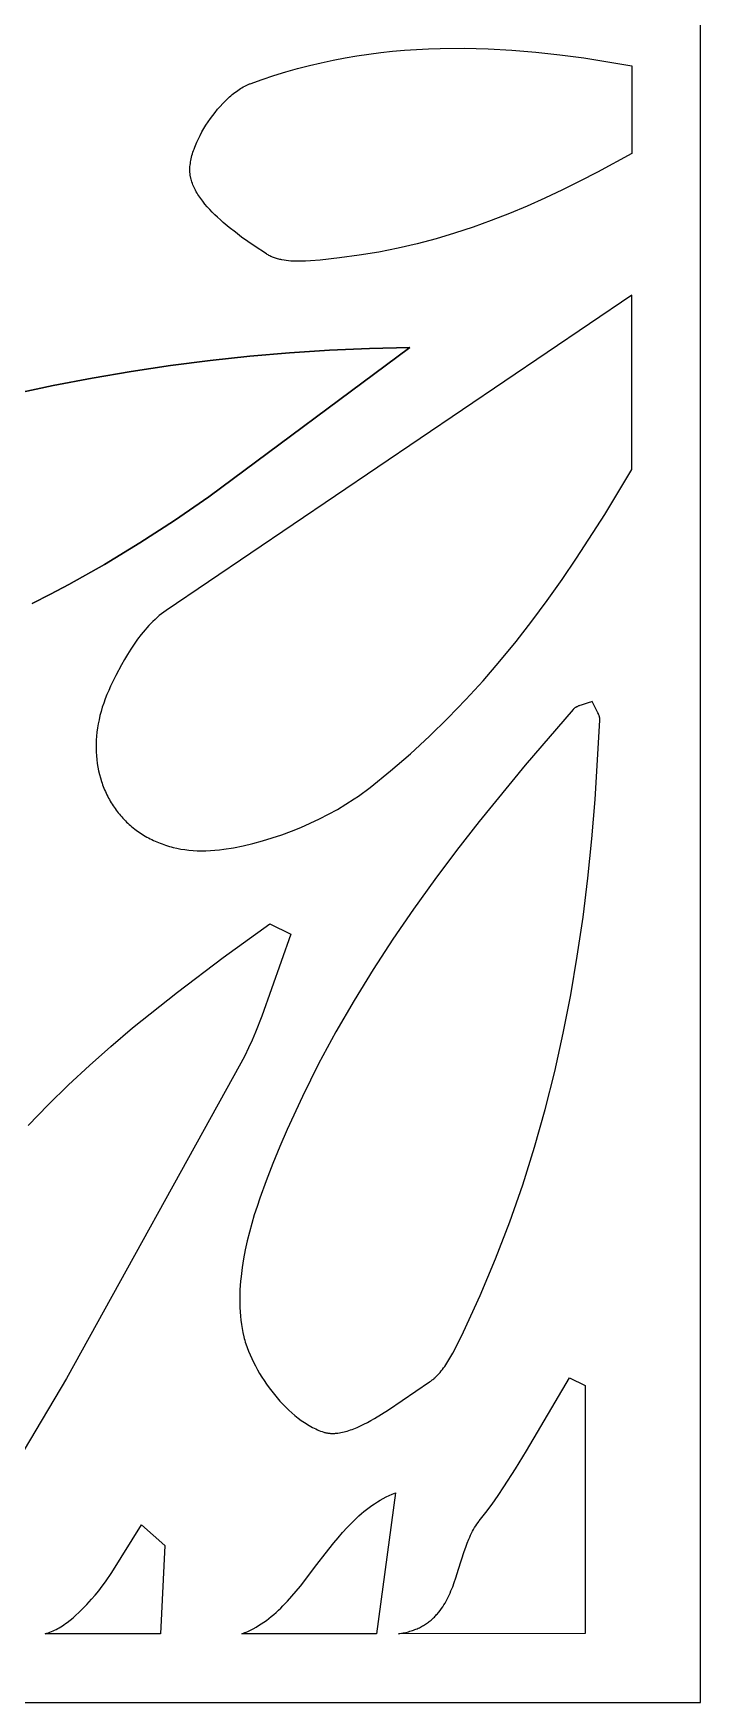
# Model space of a CAD drawing. Header units: millimetres. Extents: x 676 to 2676, y 767 to 1767.
# Drawn here: x 2482.3 to 2676, y 767.3 to 1251.8 of the extents above; entities that cross this region are included whole.
import ezdxf

# ---------------------------------------------------------------- set-up
doc = ezdxf.new("R2010")
doc.units = ezdxf.units.MM
doc.layers.add('Layer 1', color=7, linetype='Continuous')

msp = doc.modelspace()

# ---------------------------------------------------------------- linework, layer by layer
at = {"layer": 'Layer 1'}
for points in [[(675.98, 767.35), (2675.98, 767.35), (2675.98, 1767.35), (675.98, 1767.35)], [(2655.98, 1216.99), (2646.01, 1211.51), (2640.97, 1208.91), (2635.91, 1206.4), (2630.8, 1204), (2625.66, 1201.71), (2620.47, 1199.55), (2615.23, 1197.51), (2609.94, 1195.6), (2604.6, 1193.84), (2599.19, 1192.23), (2593.73, 1190.77), (2588.2, 1189.48), (2582.6, 1188.36), (2576.93, 1187.43), (2571.18, 1186.67), (2565.6, 1186.04), (2562.72, 1185.8), (2561.28, 1185.72), (2559.85, 1185.68), (2559.15, 1185.68), (2558.45, 1185.7), (2557.76, 1185.72), (2557.08, 1185.76), (2556.4, 1185.82), (2555.74, 1185.9), (2555.09, 1185.99), (2554.46, 1186.1), (2554.14, 1186.17), (2553.83, 1186.24), (2553.53, 1186.31), (2553.22, 1186.39), (2552.93, 1186.48), (2552.63, 1186.57), (2552.34, 1186.66), (2552.06, 1186.77), (2551.78, 1186.87), (2551.5, 1186.99), (2551.23, 1187.11), (2550.96, 1187.24), (2550.7, 1187.37), (2550.44, 1187.51), (2550.19, 1187.66), (2549.95, 1187.81), (2546.42, 1190.15), (2544.61, 1191.41), (2542.78, 1192.73), (2540.96, 1194.09), (2539.18, 1195.5), (2537.45, 1196.96), (2536.62, 1197.7), (2535.8, 1198.45), (2535.01, 1199.2), (2534.24, 1199.97), (2533.51, 1200.74), (2532.8, 1201.52), (2532.13, 1202.3), (2531.5, 1203.09), (2531.2, 1203.48), (2530.91, 1203.88), (2530.63, 1204.28), (2530.36, 1204.68), (2530.1, 1205.08), (2529.85, 1205.48), (2529.62, 1205.88), (2529.39, 1206.28), (2529.18, 1206.68), (2528.99, 1207.09), (2528.8, 1207.49), (2528.63, 1207.9), (2528.48, 1208.3), (2528.33, 1208.7), (2528.21, 1209.11), (2528.09, 1209.51), (2528.04, 1209.72), (2528, 1209.92), (2527.95, 1210.12), (2527.91, 1210.32), (2527.88, 1210.52), (2527.85, 1210.73), (2527.82, 1210.93), (2527.8, 1211.13), (2527.78, 1211.33), (2527.76, 1211.52), (2527.75, 1211.72), (2527.75, 1211.93), (2527.75, 1212.13), (2527.75, 1212.34), (2527.76, 1212.76), (2527.79, 1213.18), (2527.83, 1213.62), (2527.89, 1214.06), (2527.96, 1214.51), (2528.04, 1214.96), (2528.14, 1215.42), (2528.25, 1215.89), (2528.37, 1216.36), (2528.5, 1216.83), (2528.65, 1217.31), (2528.81, 1217.79), (2528.98, 1218.27), (2529.16, 1218.76), (2529.35, 1219.25), (2529.77, 1220.24), (2530.23, 1221.23), (2530.73, 1222.22), (2531.26, 1223.21), (2531.82, 1224.19), (2532.42, 1225.17), (2533.05, 1226.13), (2533.7, 1227.08), (2534.38, 1228.01), (2535.09, 1228.91), (2535.81, 1229.8), (2536.55, 1230.65), (2537.31, 1231.47), (2538.08, 1232.26), (2538.86, 1233.01), (2539.25, 1233.37), (2539.65, 1233.72), (2540.05, 1234.05), (2540.45, 1234.38), (2540.85, 1234.69), (2541.25, 1234.99), (2541.65, 1235.28), (2542.06, 1235.56), (2542.46, 1235.82), (2542.86, 1236.06), (2543.26, 1236.3), (2543.67, 1236.51), (2544.07, 1236.72), (2544.46, 1236.9), (2544.86, 1237.07), (2545.06, 1237.15), (2545.26, 1237.23), (2548.69, 1238.45), (2552.12, 1239.58), (2555.56, 1240.63), (2559, 1241.6), (2562.44, 1242.49), (2565.89, 1243.31), (2569.33, 1244.04), (2572.78, 1244.7), (2576.23, 1245.28), (2579.68, 1245.8), (2583.14, 1246.24), (2586.59, 1246.62), (2590.05, 1246.92), (2593.51, 1247.17), (2596.97, 1247.35), (2600.43, 1247.47), (2607.36, 1247.53), (2614.3, 1247.36), (2621.23, 1246.98), (2628.18, 1246.4), (2635.12, 1245.64), (2642.07, 1244.71), (2649.03, 1243.61), (2655.98, 1242.38)], [(2655.98, 1175.86), (2520.83, 1084.32), (2520.17, 1083.85), (2519.52, 1083.36), (2518.89, 1082.84), (2518.26, 1082.3), (2517.65, 1081.75), (2517.04, 1081.17), (2516.45, 1080.58), (2515.87, 1079.97), (2515.3, 1079.34), (2514.74, 1078.69), (2514.19, 1078.04), (2513.65, 1077.36), (2512.59, 1075.98), (2511.58, 1074.56), (2510.61, 1073.09), (2509.67, 1071.6), (2508.76, 1070.08), (2507.9, 1068.54), (2506.26, 1065.45), (2504.75, 1062.39), (2504.19, 1061.15), (2503.66, 1059.92), (2503.18, 1058.69), (2502.74, 1057.47), (2502.34, 1056.25), (2501.99, 1055.03), (2501.67, 1053.82), (2501.39, 1052.62), (2501.15, 1051.42), (2500.96, 1050.23), (2500.8, 1049.05), (2500.68, 1047.87), (2500.59, 1046.71), (2500.55, 1045.56), (2500.54, 1044.41), (2500.57, 1043.28), (2500.64, 1042.16), (2500.74, 1041.06), (2500.88, 1039.96), (2501.05, 1038.88), (2501.26, 1037.82), (2501.51, 1036.77), (2501.78, 1035.73), (2502.09, 1034.72), (2502.26, 1034.21), (2502.44, 1033.72), (2502.62, 1033.22), (2502.82, 1032.73), (2503.02, 1032.25), (2503.23, 1031.77), (2503.44, 1031.3), (2503.67, 1030.83), (2503.9, 1030.36), (2504.14, 1029.9), (2504.39, 1029.45), (2504.65, 1029), (2504.91, 1028.55), (2505.19, 1028.11), (2505.47, 1027.68), (2505.75, 1027.25), (2506.05, 1026.83), (2506.35, 1026.41), (2506.66, 1026), (2506.98, 1025.6), (2507.3, 1025.2), (2507.63, 1024.8), (2507.97, 1024.42), (2508.32, 1024.04), (2508.67, 1023.66), (2509.03, 1023.29), (2509.4, 1022.93), (2509.77, 1022.57), (2510.16, 1022.23), (2510.54, 1021.88), (2510.94, 1021.55), (2511.34, 1021.22), (2511.75, 1020.9), (2512.17, 1020.58), (2512.59, 1020.27), (2513.02, 1019.97), (2513.45, 1019.68), (2513.89, 1019.39), (2514.34, 1019.11), (2514.8, 1018.84), (2515.26, 1018.58), (2515.73, 1018.32), (2516.2, 1018.07), (2516.68, 1017.83), (2517.16, 1017.6), (2517.66, 1017.37), (2518.15, 1017.16), (2518.66, 1016.95), (2519.17, 1016.75), (2519.68, 1016.56), (2520.21, 1016.37), (2520.73, 1016.2), (2521.27, 1016.03), (2521.81, 1015.87), (2522.35, 1015.72), (2522.9, 1015.58), (2524.02, 1015.32), (2525.16, 1015.1), (2526.32, 1014.92), (2527.5, 1014.78), (2528.7, 1014.67), (2529.92, 1014.6), (2531.16, 1014.57), (2532.43, 1014.58), (2533.71, 1014.63), (2535.01, 1014.72), (2536.32, 1014.85), (2537.66, 1015.03), (2540.44, 1015.49), (2543.25, 1016.05), (2546.06, 1016.71), (2548.87, 1017.46), (2551.68, 1018.3), (2554.48, 1019.24), (2557.25, 1020.26), (2560, 1021.37), (2562.71, 1022.56), (2565.38, 1023.83), (2568, 1025.18), (2570.56, 1026.6), (2573.06, 1028.1), (2575.48, 1029.66), (2576.66, 1030.47), (2577.82, 1031.29), (2578.96, 1032.13), (2580.07, 1032.98), (2586.01, 1037.79), (2591.75, 1042.74), (2597.29, 1047.84), (2602.65, 1053.08), (2607.83, 1058.45), (2612.84, 1063.96), (2617.7, 1069.59), (2622.42, 1075.34), (2626.99, 1081.21), (2631.44, 1087.2), (2635.77, 1093.3), (2639.99, 1099.5), (2648.15, 1112.2), (2655.98, 1125.27)], [(2644.48, 1057.89), (2644.06, 1057.73), (2643.65, 1057.58), (2641.29, 1056.86), (2640.93, 1056.74), (2640.76, 1056.68), (2640.59, 1056.61), (2640.43, 1056.55), (2640.27, 1056.48), (2640.12, 1056.41), (2639.97, 1056.33), (2639.82, 1056.25), (2639.75, 1056.21), (2639.68, 1056.17), (2639.61, 1056.13), (2639.55, 1056.09), (2639.48, 1056.04), (2639.42, 1056), (2639.36, 1055.95), (2639.3, 1055.9), (2639.24, 1055.85), (2639.18, 1055.8), (2639.13, 1055.75), (2639.07, 1055.7), (2639.02, 1055.64), (2638.97, 1055.59), (2625.1, 1039.46), (2611.67, 1023.04), (2605.16, 1014.69), (2598.82, 1006.24), (2592.66, 997.67), (2586.69, 988.98), (2580.94, 980.15), (2575.41, 971.18), (2570.14, 962.06), (2565.13, 952.77), (2560.4, 943.31), (2555.96, 933.66), (2553.86, 928.76), (2551.85, 923.82), (2549.91, 918.82), (2548.06, 913.77), (2547.24, 911.38), (2546.45, 908.94), (2545.71, 906.45), (2545.02, 903.92), (2544.39, 901.36), (2543.83, 898.78), (2543.34, 896.19), (2542.93, 893.59), (2542.61, 890.99), (2542.48, 889.7), (2542.38, 888.41), (2542.3, 887.12), (2542.25, 885.84), (2542.23, 884.56), (2542.24, 883.3), (2542.27, 882.04), (2542.34, 880.79), (2542.44, 879.55), (2542.57, 878.33), (2542.73, 877.12), (2542.92, 875.92), (2543.15, 874.73), (2543.41, 873.56), (2543.55, 873.05), (2543.69, 872.53), (2543.84, 872.01), (2544.01, 871.48), (2544.37, 870.42), (2544.77, 869.36), (2545.21, 868.28), (2545.69, 867.21), (2546.21, 866.13), (2546.76, 865.05), (2547.35, 863.98), (2547.97, 862.91), (2548.62, 861.85), (2549.3, 860.8), (2550, 859.77), (2550.74, 858.75), (2551.5, 857.75), (2552.28, 856.77), (2553.08, 855.81), (2553.9, 854.88), (2554.74, 853.97), (2555.6, 853.1), (2556.47, 852.26), (2557.35, 851.45), (2558.25, 850.68), (2559.16, 849.95), (2560.08, 849.27), (2560.54, 848.94), (2561, 848.63), (2561.47, 848.32), (2561.94, 848.03), (2562.4, 847.75), (2562.87, 847.49), (2563.34, 847.23), (2563.81, 846.99), (2564.28, 846.77), (2564.75, 846.55), (2565.22, 846.36), (2565.69, 846.17), (2566.16, 846), (2566.63, 845.85), (2566.82, 845.79), (2567.01, 845.74), (2567.2, 845.69), (2567.39, 845.65), (2567.59, 845.61), (2567.79, 845.58), (2567.99, 845.55), (2568.19, 845.53), (2568.39, 845.51), (2568.59, 845.49), (2568.8, 845.48), (2569.01, 845.48), (2569.21, 845.48), (2569.42, 845.48), (2569.64, 845.48), (2569.85, 845.49), (2570.06, 845.51), (2570.28, 845.53), (2570.71, 845.57), (2571.16, 845.64), (2571.6, 845.72), (2572.05, 845.81), (2572.51, 845.92), (2572.97, 846.04), (2573.43, 846.17), (2573.9, 846.32), (2574.37, 846.48), (2574.85, 846.65), (2575.33, 846.83), (2576.3, 847.23), (2577.28, 847.68), (2578.28, 848.16), (2579.28, 848.67), (2580.29, 849.22), (2581.31, 849.8), (2583.36, 851.03), (2585.42, 852.34), (2597.28, 860.41), (2597.49, 860.55), (2597.7, 860.69), (2597.9, 860.85), (2598.11, 861), (2598.31, 861.16), (2598.51, 861.32), (2598.7, 861.49), (2598.9, 861.67), (2599.28, 862.02), (2599.65, 862.4), (2600.01, 862.78), (2600.37, 863.19), (2600.72, 863.6), (2601.06, 864.03), (2601.39, 864.47), (2601.71, 864.91), (2602.03, 865.37), (2602.34, 865.84), (2602.95, 866.8), (2603.53, 867.79), (2604.08, 868.8), (2605.15, 870.85), (2607.12, 874.93), (2611.99, 885.49), (2616.48, 896.14), (2620.6, 906.87), (2624.35, 917.67), (2627.77, 928.56), (2630.86, 939.52), (2633.63, 950.55), (2636.1, 961.65), (2638.29, 972.82), (2640.2, 984.04), (2641.86, 995.32), (2643.27, 1006.66), (2644.46, 1018.04), (2645.42, 1029.48), (2646.77, 1052.47), (2646.77, 1052.55), (2646.77, 1052.62), (2646.77, 1052.7), (2646.77, 1052.78), (2646.76, 1052.85), (2646.75, 1052.93), (2646.74, 1053), (2646.73, 1053.08), (2646.72, 1053.16), (2646.7, 1053.23), (2646.68, 1053.31), (2646.66, 1053.39), (2646.64, 1053.46), (2646.62, 1053.54), (2646.57, 1053.7), (2646.52, 1053.85), (2646.46, 1054.01), (2646.39, 1054.17), (2646.32, 1054.33), (2646.17, 1054.65), (2646, 1054.98), (2644.85, 1057.11), (2644.66, 1057.49)], [(2611.76, 820.13), (2613.63, 822.53), (2615.44, 824.99), (2617.19, 827.48), (2618.91, 830.01), (2622.22, 835.16), (2625.41, 840.4), (2637.92, 861.57), (2642.46, 859.37), (2642.46, 787.44), (2588.35, 787.35), (2589.21, 787.49), (2589.62, 787.56), (2590.03, 787.65), (2590.43, 787.73), (2590.82, 787.83), (2591.2, 787.93), (2591.58, 788.04), (2591.95, 788.15), (2592.32, 788.27), (2592.67, 788.4), (2593.02, 788.53), (2593.36, 788.66), (2593.7, 788.8), (2594.03, 788.95), (2594.35, 789.1), (2594.67, 789.26), (2594.98, 789.42), (2595.28, 789.59), (2595.58, 789.76), (2595.87, 789.94), (2596.16, 790.12), (2596.44, 790.3), (2596.71, 790.49), (2596.98, 790.69), (2597.24, 790.89), (2597.5, 791.09), (2597.75, 791.3), (2598, 791.51), (2598.24, 791.73), (2598.48, 791.95), (2598.71, 792.18), (2598.94, 792.41), (2599.16, 792.64), (2599.38, 792.88), (2599.59, 793.12), (2599.8, 793.36), (2600, 793.61), (2600.39, 794.11), (2600.77, 794.63), (2601.13, 795.16), (2601.48, 795.7), (2601.81, 796.25), (2602.13, 796.81), (2602.44, 797.39), (2602.73, 797.97), (2603.01, 798.56), (2603.28, 799.16), (2603.54, 799.77), (2604.04, 801), (2604.5, 802.25), (2604.94, 803.52), (2605.76, 806.08), (2607.37, 811.19), (2607.8, 812.43), (2608.25, 813.64), (2608.73, 814.83), (2608.98, 815.41), (2609.24, 815.98), (2609.52, 816.54), (2609.8, 817.09), (2610.09, 817.63), (2610.4, 818.15), (2610.72, 818.67), (2611.05, 819.17), (2611.4, 819.66), (2611.58, 819.89)], [(2542.85, 787.35), (2543.28, 787.51), (2543.7, 787.67), (2544.12, 787.84), (2544.54, 788.02), (2545.35, 788.4), (2546.16, 788.81), (2546.95, 789.24), (2547.72, 789.7), (2548.48, 790.18), (2549.22, 790.68), (2549.96, 791.21), (2550.68, 791.76), (2551.39, 792.32), (2552.09, 792.91), (2552.77, 793.52), (2553.45, 794.14), (2554.12, 794.78), (2554.78, 795.44), (2556.08, 796.8), (2557.35, 798.21), (2558.59, 799.67), (2559.82, 801.17), (2564.62, 807.41), (2567.03, 810.57), (2569.49, 813.69), (2570.75, 815.22), (2572.04, 816.71), (2573.36, 818.16), (2574.72, 819.56), (2575.41, 820.24), (2576.11, 820.91), (2576.83, 821.56), (2577.55, 822.2), (2578.29, 822.81), (2579.05, 823.41), (2579.81, 823.99), (2580.59, 824.55), (2581.38, 825.09), (2582.19, 825.61), (2583.02, 826.11), (2583.86, 826.58), (2584.72, 827.03), (2585.6, 827.45), (2586.49, 827.84), (2587.4, 828.21), (2581.9, 787.35)], [(2513.76, 818.95), (2520.51, 812.97), (2519.23, 787.35), (2485.78, 787.35), (2486, 787.41), (2486.23, 787.47), (2486.46, 787.54), (2486.68, 787.61), (2486.91, 787.69), (2487.14, 787.77), (2487.59, 787.95), (2488.04, 788.15), (2488.5, 788.36), (2488.96, 788.59), (2489.41, 788.84), (2489.86, 789.1), (2490.32, 789.37), (2490.77, 789.66), (2491.22, 789.96), (2491.67, 790.27), (2492.11, 790.6), (2492.99, 791.27), (2493.86, 791.98), (2494.7, 792.72), (2495.53, 793.47), (2496.33, 794.25), (2497.11, 795.02), (2497.86, 795.8), (2498.57, 796.58), (2499.25, 797.34), (2500.3, 798.57), (2501.31, 799.83), (2502.29, 801.11), (2503.24, 802.42), (2505.08, 805.1)]]:
    msp.add_lwpolyline(points, close=True, dxfattribs=at)
for points in [[(2476.85, 1147.21), (2488.11, 1149.6), (2499.41, 1151.76), (2510.76, 1153.69), (2522.16, 1155.39), (2533.61, 1156.86), (2545.11, 1158.1), (2556.66, 1159.1), (2568.26, 1159.87), (2579.91, 1160.4), (2591.61, 1160.7), (2533.23, 1117.28), (2523.29, 1110.49), (2513.22, 1103.96), (2503, 1097.72), (2492.6, 1091.83), (2487.32, 1089.02), (2481.99, 1086.32)], [(2481.99, 1086.32), (2487.32, 1089.02), (2492.6, 1091.83), (2503, 1097.72), (2513.22, 1103.96), (2523.29, 1110.49), (2533.23, 1117.28), (2591.61, 1160.7), (2579.91, 1160.4), (2568.26, 1159.87), (2556.66, 1159.1), (2545.11, 1158.1), (2533.61, 1156.86), (2522.16, 1155.39), (2510.76, 1153.69), (2499.41, 1151.76), (2488.11, 1149.6), (2476.85, 1147.21)], [(2480.83, 934.9), (2486.59, 940.86), (2492.52, 946.65), (2498.6, 952.29), (2504.81, 957.79), (2511.15, 963.16), (2524.13, 973.57), (2537.43, 983.62), (2550.94, 993.43), (2557.03, 990.42), (2548.63, 966.62), (2546.78, 961.95), (2545.79, 959.64), (2544.76, 957.37), (2543.67, 955.12), (2542.52, 952.91), (2491.95, 861.39), (2474.17, 831.45)]]:
    msp.add_lwpolyline(points, dxfattribs=at)

doc.saveas('drawing.dxf')
